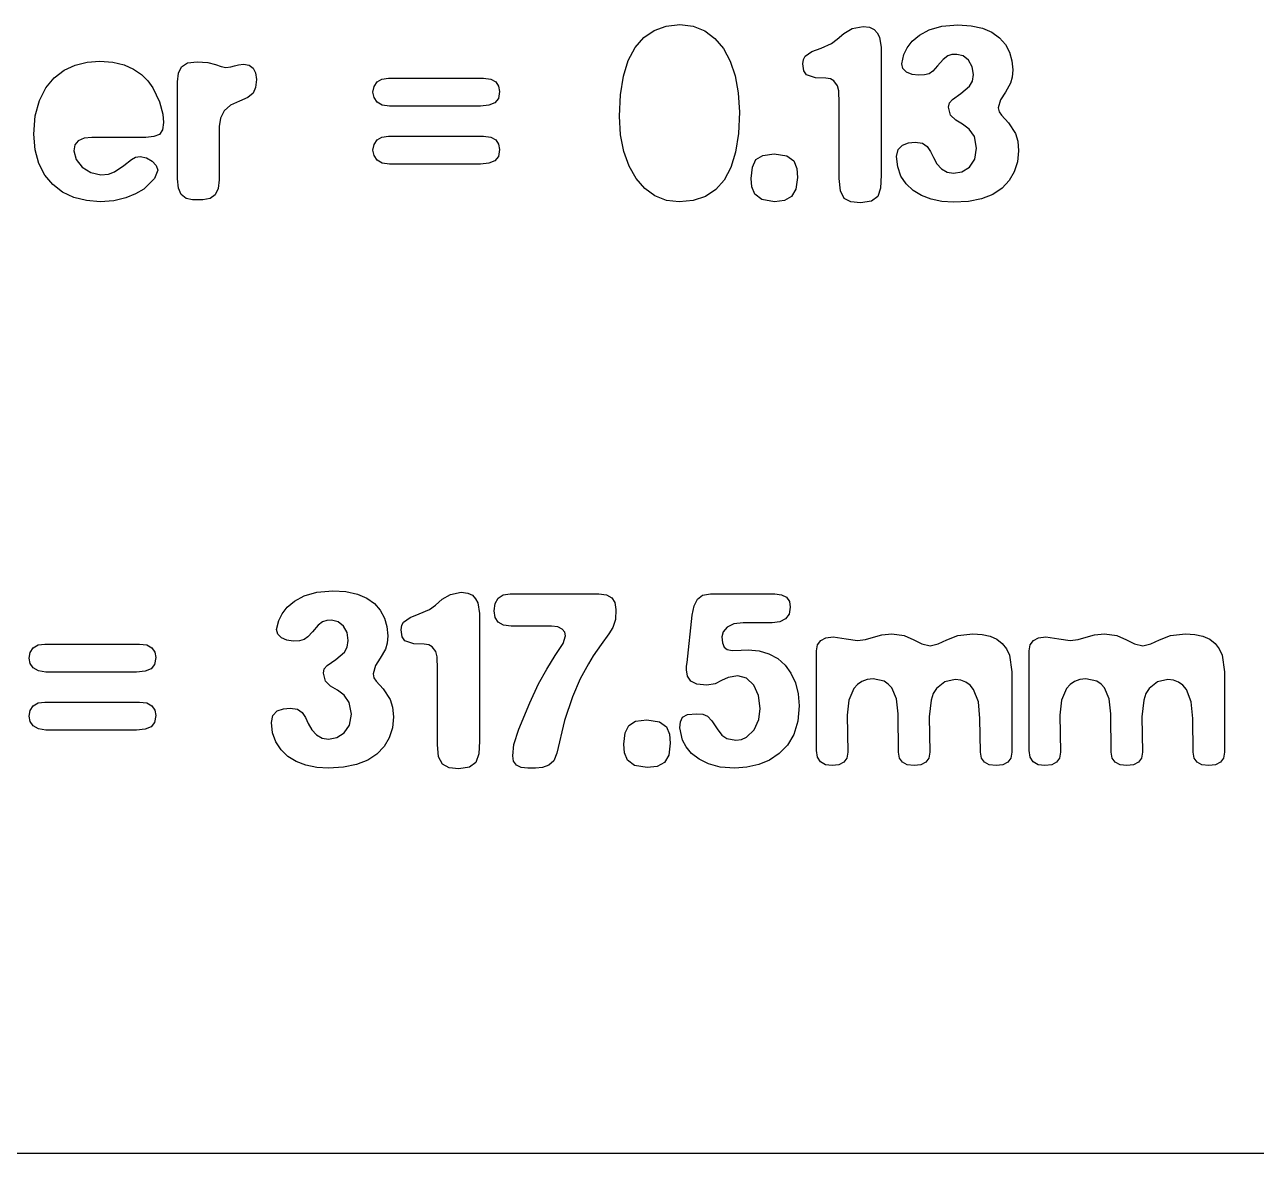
# Model space of a CAD drawing. Header units: metres. Extents: x 495 to 801, y 811 to 1117.
# Drawn here: x 582.13 to 616.93, y 810.68 to 842.57 of the extents above; entities that cross this region are included whole.
import ezdxf

# ---------------------------------------------------------------- set-up
doc = ezdxf.new("R2010")
doc.units = ezdxf.units.M

msp = doc.modelspace()

# ---------------------------------------------------------------- linework, layer by layer
at = {"layer": 'COMPONENT0'}
for p, q in [((599.913, 842.408, 0), (600.252, 842.529, 0)), ((600.252, 842.529, 0), (600.639, 842.57, 0)), ((600.639, 842.57, 0), (601.009, 842.526, 0)), ((601.009, 842.526, 0), (601.339, 842.394, 0)), ((605.506, 842.461, 0), (605.814, 842.52, 0)), ((605.814, 842.52, 0), (605.994, 842.499, 0)), ((607.683, 842.423, 0), (608.039, 842.528, 0)), ((608.039, 842.528, 0), (608.489, 842.562, 0)), ((608.489, 842.562, 0), (608.865, 842.539, 0)), ((608.865, 842.539, 0), (609.186, 842.467, 0)), ((599.375, 841.921, 0), (599.62, 842.205, 0)), ((599.62, 842.205, 0), (599.913, 842.408, 0)), ((601.339, 842.394, 0), (601.627, 842.181, 0)), ((601.627, 842.181, 0), (601.867, 841.896, 0)), ((605.084, 842.161, 0), (605.271, 842.322, 0)), ((605.271, 842.322, 0), (605.506, 842.461, 0)), ((605.994, 842.499, 0), (606.126, 842.435, 0)), ((606.126, 842.435, 0), (606.216, 842.339, 0)), ((606.216, 842.339, 0), (606.276, 842.219, 0)), ((606.276, 842.219, 0), (606.324, 841.922, 0)), ((607.203, 842.098, 0), (607.409, 842.273, 0)), ((607.409, 842.273, 0), (607.683, 842.423, 0)), ((609.186, 842.467, 0), (609.453, 842.353, 0)), ((609.453, 842.353, 0), (609.669, 842.2, 0)), ((609.669, 842.2, 0), (609.835, 842.012, 0)), ((599.181, 841.557, 0), (599.375, 841.921, 0)), ((601.867, 841.896, 0), (602.059, 841.54, 0)), ((604.366, 841.809, 0), (604.626, 841.908, 0)), ((604.626, 841.908, 0), (604.919, 842.036, 0)), ((604.919, 842.036, 0), (605.084, 842.161, 0)), ((606.324, 841.922, 0), (606.327, 841.596, 0)), ((606.969, 841.728, 0), (607.058, 841.912, 0)), ((607.058, 841.912, 0), (607.203, 842.098, 0)), ((609.835, 842.012, 0), (609.951, 841.793, 0)), ((583.555, 841.425, 0), (583.894, 841.511, 0)), ((583.894, 841.511, 0), (584.247, 841.539, 0)), ((584.247, 841.539, 0), (584.621, 841.512, 0)), ((584.621, 841.512, 0), (584.936, 841.433, 0)), ((586.559, 841.376, 0), (586.727, 841.486, 0)), ((586.727, 841.486, 0), (587.003, 841.523, 0)), ((587.003, 841.523, 0), (587.297, 841.497, 0)), ((587.297, 841.497, 0), (587.513, 841.442, 0)), ((599.042, 841.113, 0), (599.181, 841.557, 0)), ((602.059, 841.54, 0), (602.201, 841.119, 0)), ((604.113, 841.464, 0), (604.13, 841.588, 0)), ((604.13, 841.588, 0), (604.182, 841.68, 0)), ((604.182, 841.68, 0), (604.366, 841.809, 0)), ((606.327, 841.596, 0), (606.327, 838.312, 0)), ((606.906, 841.465, 0), (606.969, 841.728, 0)), ((608.079, 841.589, 0), (607.918, 841.406, 0)), ((608.204, 841.688, 0), (608.079, 841.589, 0)), ((608.321, 841.725, 0), (608.204, 841.688, 0)), ((608.46, 841.729, 0), (608.321, 841.725, 0)), ((608.643, 841.687, 0), (608.46, 841.729, 0)), ((608.794, 841.564, 0), (608.643, 841.687, 0)), ((608.895, 841.379, 0), (608.794, 841.564, 0)), ((609.951, 841.793, 0), (610.02, 841.55, 0)), ((610.02, 841.55, 0), (610.042, 841.288, 0)), ((582.961, 841.066, 0), (583.24, 841.279, 0)), ((583.24, 841.279, 0), (583.555, 841.425, 0)), ((584.936, 841.433, 0), (585.201, 841.311, 0)), ((585.201, 841.311, 0), (585.424, 841.158, 0)), ((585.424, 841.158, 0), (585.605, 840.98, 0)), ((586.445, 840.951, 0), (586.474, 841.197, 0)), ((586.474, 841.197, 0), (586.559, 841.376, 0)), ((587.513, 841.442, 0), (587.674, 841.387, 0)), ((587.674, 841.387, 0), (587.81, 841.362, 0)), ((587.81, 841.362, 0), (587.949, 841.376, 0)), ((587.949, 841.376, 0), (588.059, 841.406, 0)), ((588.059, 841.406, 0), (588.169, 841.435, 0)), ((588.169, 841.435, 0), (588.308, 841.45, 0)), ((588.308, 841.45, 0), (588.469, 841.423, 0)), ((588.469, 841.423, 0), (588.583, 841.343, 0)), ((588.583, 841.343, 0), (588.652, 841.21, 0)), ((588.652, 841.21, 0), (588.675, 841.024, 0)), ((604.139, 841.264, 0), (604.113, 841.464, 0)), ((604.219, 841.149, 0), (604.139, 841.264, 0)), ((604.468, 841.065, 0), (604.219, 841.149, 0)), ((606.941, 841.333, 0), (606.906, 841.465, 0)), ((607.045, 841.23, 0), (606.941, 841.333, 0)), ((607.198, 841.164, 0), (607.045, 841.23, 0)), ((607.375, 841.142, 0), (607.198, 841.164, 0)), ((607.551, 841.15, 0), (607.375, 841.142, 0)), ((607.68, 841.182, 0), (607.551, 841.15, 0)), ((607.789, 841.259, 0), (607.68, 841.182, 0)), ((607.918, 841.406, 0), (607.789, 841.259, 0)), ((608.929, 841.157, 0), (608.895, 841.379, 0)), ((608.902, 840.968, 0), (608.929, 841.157, 0)), ((610.042, 841.288, 0), (610.026, 841.081, 0)), ((582.544, 840.425, 0), (582.727, 840.783, 0)), ((582.727, 840.783, 0), (582.961, 841.066, 0)), ((585.605, 840.98, 0), (585.746, 840.784, 0)), ((585.746, 840.784, 0), (585.937, 840.388, 0)), ((586.445, 838.21, 0), (586.445, 840.951, 0)), ((588.651, 840.794, 0), (588.58, 840.629, 0)), ((588.675, 841.024, 0), (588.651, 840.794, 0)), ((591.967, 840.664, 0), (591.996, 840.823, 0)), ((591.996, 840.823, 0), (592.081, 840.949, 0)), ((592.081, 840.949, 0), (592.219, 841.032, 0)), ((592.219, 841.032, 0), (592.407, 841.059, 0)), ((592.407, 841.059, 0), (595.09, 841.059, 0)), ((595.09, 841.059, 0), (595.293, 841.033, 0)), ((595.293, 841.033, 0), (595.434, 840.953, 0)), ((595.434, 840.953, 0), (595.517, 840.831, 0)), ((595.517, 840.831, 0), (595.544, 840.678, 0)), ((598.959, 840.588, 0), (599.042, 841.113, 0)), ((602.201, 841.119, 0), (602.289, 840.638, 0)), ((604.762, 841.057, 0), (604.468, 841.065, 0)), ((604.894, 841.04, 0), (604.762, 841.057, 0)), ((604.992, 840.98, 0), (604.894, 841.04, 0)), ((605.093, 840.844, 0), (604.992, 840.98, 0)), ((605.132, 840.698, 0), (605.093, 840.844, 0)), ((608.577, 840.622, 0), (608.819, 840.827, 0)), ((608.819, 840.827, 0), (608.902, 840.968, 0)), ((609.977, 840.914, 0), (609.834, 840.658, 0)), ((610.026, 841.081, 0), (609.977, 840.914, 0)), ((588.435, 840.508, 0), (588.191, 840.409, 0)), ((588.58, 840.629, 0), (588.435, 840.508, 0)), ((591.997, 840.509, 0), (591.967, 840.664, 0)), ((592.084, 840.382, 0), (591.997, 840.509, 0)), ((595.511, 840.481, 0), (595.412, 840.356, 0)), ((595.544, 840.678, 0), (595.511, 840.481, 0)), ((598.931, 839.984, 0), (598.959, 840.588, 0)), ((602.289, 840.638, 0), (602.318, 840.101, 0)), ((605.139, 840.35, 0), (605.132, 840.698, 0)), ((608.253, 840.358, 0), (608.336, 840.453, 0)), ((608.336, 840.453, 0), (608.577, 840.622, 0)), ((609.695, 840.449, 0), (609.632, 840.218, 0)), ((609.834, 840.658, 0), (609.695, 840.449, 0)), ((582.426, 839.989, 0), (582.544, 840.425, 0)), ((585.937, 840.388, 0), (586.028, 840.04, 0)), ((587.762, 840.134, 0), (587.655, 839.93, 0)), ((587.941, 840.296, 0), (587.762, 840.134, 0)), ((588.191, 840.409, 0), (587.941, 840.296, 0)), ((592.231, 840.297, 0), (592.084, 840.382, 0)), ((592.436, 840.268, 0), (592.231, 840.297, 0)), ((595.002, 840.268, 0), (592.436, 840.268, 0)), ((595.244, 840.29, 0), (595.002, 840.268, 0)), ((595.412, 840.356, 0), (595.244, 840.29, 0)), ((602.318, 840.101, 0), (602.291, 839.492, 0)), ((605.139, 838.224, 0), (605.139, 840.35, 0)), ((608.226, 840.233, 0), (608.253, 840.358, 0)), ((608.284, 840.013, 0), (608.226, 840.233, 0)), ((609.632, 840.218, 0), (609.654, 840.107, 0)), ((609.654, 840.107, 0), (609.72, 840.009, 0)), ((582.387, 839.472, 0), (582.426, 839.989, 0)), ((586.05, 839.809, 0), (586.021, 839.596, 0)), ((586.028, 840.04, 0), (586.05, 839.809, 0)), ((587.655, 839.93, 0), (587.619, 839.69, 0)), ((598.963, 839.459, 0), (598.931, 839.984, 0)), ((608.431, 839.87, 0), (608.284, 840.013, 0)), ((608.621, 839.753, 0), (608.431, 839.87, 0)), ((608.812, 839.614, 0), (608.621, 839.753, 0)), ((609.72, 840.009, 0), (609.918, 839.797, 0)), ((609.918, 839.797, 0), (610.116, 839.489, 0)), ((582.422, 839.031, 0), (582.387, 839.472, 0)), ((584.027, 839.384, 0), (583.803, 839.36, 0)), ((585.215, 839.384, 0), (584.027, 839.384, 0)), ((585.552, 839.384, 0), (585.215, 839.384, 0)), ((585.779, 839.405, 0), (585.552, 839.384, 0)), ((585.933, 839.468, 0), (585.779, 839.405, 0)), ((586.021, 839.596, 0), (585.933, 839.468, 0)), ((587.619, 839.69, 0), (587.619, 838.18, 0)), ((592.081, 839.31, 0), (592.219, 839.393, 0)), ((592.219, 839.393, 0), (592.407, 839.42, 0)), ((592.407, 839.42, 0), (595.09, 839.42, 0)), ((595.09, 839.42, 0), (595.293, 839.393, 0)), ((595.293, 839.393, 0), (595.434, 839.314, 0)), ((599.056, 838.984, 0), (598.963, 839.459, 0)), ((602.291, 839.492, 0), (602.212, 838.968, 0)), ((608.959, 839.405, 0), (608.812, 839.614, 0)), ((609.017, 839.075, 0), (608.959, 839.405, 0)), ((610.116, 839.489, 0), (610.182, 839.274, 0)), ((583.546, 839.17, 0), (583.514, 839.003, 0)), ((583.642, 839.289, 0), (583.546, 839.17, 0)), ((583.803, 839.36, 0), (583.642, 839.289, 0)), ((591.967, 839.025, 0), (591.996, 839.184, 0)), ((591.996, 839.184, 0), (592.081, 839.31, 0)), ((595.434, 839.314, 0), (595.517, 839.192, 0)), ((595.544, 839.039, 0), (595.511, 838.841, 0)), ((595.517, 839.192, 0), (595.544, 839.039, 0)), ((606.76, 838.84, 0), (606.801, 839.043, 0)), ((606.801, 839.043, 0), (606.925, 839.167, 0)), ((606.925, 839.167, 0), (607.098, 839.23, 0)), ((607.098, 839.23, 0), (607.287, 839.251, 0)), ((607.287, 839.251, 0), (607.493, 839.218, 0)), ((607.493, 839.218, 0), (607.628, 839.126, 0)), ((607.628, 839.126, 0), (607.72, 838.987, 0)), ((608.967, 838.767, 0), (609.017, 839.075, 0)), ((610.182, 839.274, 0), (610.204, 839.002, 0)), ((582.529, 838.647, 0), (582.422, 839.031, 0)), ((583.514, 839.003, 0), (583.58, 838.761, 0)), ((583.58, 838.761, 0), (583.752, 838.545, 0)), ((584.925, 838.585, 0), (585.141, 838.761, 0)), ((585.141, 838.761, 0), (585.255, 838.821, 0)), ((585.255, 838.821, 0), (585.391, 838.842, 0)), ((585.391, 838.842, 0), (585.567, 838.805, 0)), ((585.567, 838.805, 0), (585.728, 838.713, 0)), ((585.728, 838.713, 0), (585.845, 838.592, 0)), ((591.997, 838.87, 0), (591.967, 839.025, 0)), ((592.084, 838.743, 0), (591.997, 838.87, 0)), ((592.231, 838.657, 0), (592.084, 838.743, 0)), ((595.412, 838.717, 0), (595.244, 838.651, 0)), ((595.511, 838.841, 0), (595.412, 838.717, 0)), ((599.204, 838.567, 0), (599.056, 838.984, 0)), ((602.212, 838.968, 0), (602.079, 838.53, 0)), ((602.686, 838.546, 0), (602.787, 838.758, 0)), ((602.787, 838.758, 0), (602.983, 838.876, 0)), ((602.983, 838.876, 0), (603.297, 838.915, 0)), ((603.297, 838.915, 0), (603.657, 838.86, 0)), ((603.657, 838.86, 0), (603.855, 838.717, 0)), ((603.855, 838.717, 0), (603.94, 838.508, 0)), ((606.791, 838.549, 0), (606.76, 838.84, 0)), ((607.72, 838.987, 0), (607.8, 838.811, 0)), ((607.8, 838.811, 0), (607.902, 838.633, 0)), ((608.816, 838.547, 0), (608.967, 838.767, 0)), ((610.175, 838.689, 0), (610.087, 838.409, 0)), ((610.204, 839.002, 0), (610.175, 838.689, 0)), ((582.7, 838.32, 0), (582.529, 838.647, 0)), ((583.752, 838.545, 0), (583.994, 838.387, 0)), ((583.994, 838.387, 0), (584.276, 838.328, 0)), ((584.276, 838.328, 0), (584.49, 838.349, 0)), ((584.49, 838.349, 0), (584.661, 838.409, 0)), ((584.661, 838.409, 0), (584.925, 838.585, 0)), ((585.889, 838.46, 0), (585.79, 838.222, 0)), ((585.845, 838.592, 0), (585.889, 838.46, 0)), ((592.436, 838.629, 0), (592.231, 838.657, 0)), ((595.002, 838.629, 0), (592.436, 838.629, 0)), ((595.244, 838.651, 0), (595.002, 838.629, 0)), ((599.401, 838.218, 0), (599.204, 838.567, 0)), ((602.079, 838.53, 0), (601.893, 838.178, 0)), ((602.652, 838.226, 0), (602.686, 838.546, 0)), ((603.94, 838.508, 0), (603.958, 838.255, 0)), ((606.884, 838.291, 0), (606.791, 838.549, 0)), ((607.902, 838.633, 0), (608.031, 838.492, 0)), ((608.031, 838.492, 0), (608.188, 838.402, 0)), ((608.188, 838.402, 0), (608.372, 838.371, 0)), ((608.372, 838.371, 0), (608.604, 838.415, 0)), ((608.604, 838.415, 0), (608.816, 838.547, 0)), ((610.087, 838.409, 0), (609.942, 838.162, 0)), ((582.925, 838.05, 0), (582.7, 838.32, 0)), ((583.199, 837.838, 0), (582.925, 838.05, 0)), ((585.79, 838.222, 0), (585.49, 837.925, 0)), ((586.472, 837.953, 0), (586.445, 838.21, 0)), ((587.619, 838.18, 0), (587.591, 837.937, 0)), ((599.643, 837.939, 0), (599.401, 838.218, 0)), ((601.893, 838.178, 0), (601.654, 837.907, 0)), ((602.67, 837.984, 0), (602.652, 838.226, 0)), ((603.958, 838.255, 0), (603.918, 837.918, 0)), ((605.172, 837.869, 0), (605.139, 838.224, 0)), ((606.327, 838.312, 0), (606.309, 837.953, 0)), ((607.032, 838.069, 0), (606.884, 838.291, 0)), ((607.225, 837.885, 0), (607.032, 838.069, 0)), ((609.942, 838.162, 0), (609.739, 837.947, 0)), ((583.518, 837.687, 0), (583.199, 837.838, 0)), ((583.874, 837.596, 0), (583.518, 837.687, 0)), ((584.98, 837.672, 0), (584.647, 837.593, 0)), ((585.261, 837.789, 0), (584.98, 837.672, 0)), ((585.49, 837.925, 0), (585.261, 837.789, 0)), ((586.552, 837.77, 0), (586.472, 837.953, 0)), ((586.685, 837.66, 0), (586.552, 837.77, 0)), ((586.871, 837.623, 0), (586.685, 837.66, 0)), ((587.363, 837.658, 0), (587.164, 837.623, 0)), ((587.506, 837.763, 0), (587.363, 837.658, 0)), ((587.591, 837.937, 0), (587.506, 837.763, 0)), ((599.932, 837.731, 0), (599.643, 837.939, 0)), ((600.259, 837.602, 0), (599.932, 837.731, 0)), ((601.361, 837.714, 0), (601.016, 837.598, 0)), ((601.654, 837.907, 0), (601.361, 837.714, 0)), ((602.754, 837.775, 0), (602.67, 837.984, 0)), ((602.952, 837.625, 0), (602.754, 837.775, 0)), ((603.796, 837.709, 0), (603.595, 837.599, 0)), ((603.918, 837.918, 0), (603.796, 837.709, 0)), ((605.278, 837.66, 0), (605.172, 837.869, 0)), ((605.465, 837.561, 0), (605.278, 837.66, 0)), ((606.228, 837.715, 0), (606.049, 837.579, 0)), ((606.309, 837.953, 0), (606.228, 837.715, 0)), ((607.461, 837.74, 0), (607.225, 837.885, 0)), ((607.735, 837.636, 0), (607.461, 837.74, 0)), ((609.164, 837.651, 0), (608.796, 837.576, 0)), ((609.479, 837.774, 0), (609.164, 837.651, 0)), ((609.739, 837.947, 0), (609.479, 837.774, 0)), ((584.262, 837.566, 0), (583.874, 837.596, 0)), ((584.647, 837.593, 0), (584.262, 837.566, 0)), ((587.164, 837.623, 0), (586.871, 837.623, 0)), ((600.617, 837.559, 0), (600.259, 837.602, 0)), ((601.016, 837.598, 0), (600.617, 837.559, 0)), ((603.312, 837.566, 0), (602.952, 837.625, 0)), ((603.595, 837.599, 0), (603.312, 837.566, 0)), ((605.741, 837.535, 0), (605.465, 837.561, 0)), ((606.049, 837.579, 0), (605.741, 837.535, 0)), ((608.041, 837.573, 0), (607.735, 837.636, 0)), ((608.372, 837.552, 0), (608.041, 837.573, 0)), ((608.796, 837.576, 0), (608.372, 837.552, 0))]:
    msp.add_line(p, q, dxfattribs=at)
at = {"layer": 'COMPONENT3'}
for p, q in [((590.022, 826.434, 0), (590.378, 826.538, 0)), ((590.378, 826.538, 0), (590.829, 826.573, 0)), ((590.829, 826.573, 0), (591.204, 826.549, 0)), ((591.204, 826.549, 0), (591.525, 826.477, 0)), ((594.155, 826.471, 0), (594.463, 826.53, 0)), ((594.463, 826.53, 0), (594.644, 826.509, 0)), ((594.644, 826.509, 0), (594.775, 826.446, 0)), ((589.542, 826.108, 0), (589.748, 826.283, 0)), ((589.748, 826.283, 0), (590.022, 826.434, 0)), ((591.525, 826.477, 0), (591.792, 826.363, 0)), ((591.792, 826.363, 0), (592.008, 826.21, 0)), ((592.008, 826.21, 0), (592.174, 826.022, 0)), ((593.568, 826.046, 0), (593.733, 826.171, 0)), ((593.733, 826.171, 0), (593.92, 826.332, 0)), ((593.92, 826.332, 0), (594.155, 826.471, 0)), ((594.775, 826.446, 0), (594.865, 826.349, 0)), ((594.865, 826.349, 0), (594.925, 826.229, 0)), ((594.925, 826.229, 0), (594.973, 825.932, 0)), ((595.387, 826.003, 0), (595.415, 826.214, 0)), ((595.415, 826.214, 0), (595.5, 826.366, 0)), ((595.5, 826.366, 0), (595.642, 826.456, 0)), ((595.642, 826.456, 0), (595.841, 826.487, 0)), ((595.841, 826.487, 0), (598.348, 826.487, 0)), ((598.348, 826.487, 0), (598.56, 826.459, 0)), ((598.56, 826.459, 0), (598.711, 826.377, 0)), ((598.711, 826.377, 0), (598.802, 826.239, 0)), ((598.802, 826.239, 0), (598.832, 826.047, 0)), ((601.042, 826.148, 0), (601.134, 826.336, 0)), ((601.134, 826.336, 0), (601.281, 826.449, 0)), ((601.281, 826.449, 0), (601.5, 826.487, 0)), ((601.5, 826.487, 0), (603.318, 826.487, 0)), ((603.318, 826.487, 0), (603.511, 826.463, 0)), ((603.511, 826.463, 0), (603.648, 826.392, 0)), ((603.648, 826.392, 0), (603.731, 826.273, 0)), ((603.731, 826.273, 0), (603.758, 826.106, 0)), ((589.308, 825.738, 0), (589.397, 825.922, 0)), ((589.397, 825.922, 0), (589.542, 826.108, 0)), ((592.174, 826.022, 0), (592.29, 825.803, 0)), ((592.832, 825.691, 0), (593.015, 825.819, 0)), ((593.015, 825.819, 0), (593.275, 825.918, 0)), ((593.275, 825.918, 0), (593.568, 826.046, 0)), ((594.973, 825.932, 0), (594.976, 825.606, 0)), ((595.417, 825.817, 0), (595.387, 826.003, 0)), ((595.508, 825.684, 0), (595.417, 825.817, 0)), ((598.832, 826.047, 0), (598.817, 825.761, 0)), ((600.841, 824.549, 0), (600.987, 825.885, 0)), ((600.987, 825.885, 0), (601.042, 826.148, 0)), ((603.724, 825.914, 0), (603.622, 825.777, 0)), ((603.758, 826.106, 0), (603.724, 825.914, 0)), ((589.245, 825.475, 0), (589.308, 825.738, 0)), ((589.28, 825.343, 0), (589.245, 825.475, 0)), ((590.418, 825.599, 0), (590.257, 825.416, 0)), ((590.543, 825.698, 0), (590.418, 825.599, 0)), ((590.66, 825.735, 0), (590.543, 825.698, 0)), ((590.799, 825.739, 0), (590.66, 825.735, 0)), ((590.982, 825.697, 0), (590.799, 825.739, 0)), ((591.133, 825.574, 0), (590.982, 825.697, 0)), ((591.235, 825.39, 0), (591.133, 825.574, 0)), ((592.29, 825.803, 0), (592.359, 825.56, 0)), ((592.359, 825.56, 0), (592.382, 825.298, 0)), ((592.762, 825.474, 0), (592.779, 825.598, 0)), ((592.789, 825.275, 0), (592.762, 825.474, 0)), ((592.779, 825.598, 0), (592.832, 825.691, 0)), ((594.976, 825.606, 0), (594.976, 822.322, 0)), ((595.659, 825.604, 0), (595.508, 825.684, 0)), ((595.871, 825.578, 0), (595.659, 825.604, 0)), ((597.014, 825.578, 0), (595.871, 825.578, 0)), ((597.187, 825.557, 0), (597.014, 825.578, 0)), ((597.311, 825.493, 0), (597.187, 825.557, 0)), ((597.385, 825.403, 0), (597.311, 825.493, 0)), ((598.744, 825.534, 0), (598.63, 825.358, 0)), ((598.817, 825.761, 0), (598.744, 825.534, 0)), ((601.973, 825.546, 0), (601.861, 825.416, 0)), ((602.161, 825.637, 0), (601.973, 825.546, 0)), ((602.424, 825.667, 0), (602.161, 825.637, 0)), ((603.245, 825.667, 0), (602.424, 825.667, 0)), ((603.46, 825.694, 0), (603.245, 825.667, 0)), ((603.622, 825.777, 0), (603.46, 825.694, 0)), ((589.385, 825.24, 0), (589.28, 825.343, 0)), ((589.537, 825.174, 0), (589.385, 825.24, 0)), ((589.714, 825.152, 0), (589.537, 825.174, 0)), ((589.89, 825.16, 0), (589.714, 825.152, 0)), ((590.019, 825.193, 0), (589.89, 825.16, 0)), ((590.129, 825.27, 0), (590.019, 825.193, 0)), ((590.257, 825.416, 0), (590.129, 825.27, 0)), ((591.268, 825.167, 0), (591.235, 825.39, 0)), ((591.241, 824.978, 0), (591.268, 825.167, 0)), ((592.382, 825.298, 0), (592.365, 825.091, 0)), ((592.868, 825.159, 0), (592.789, 825.275, 0)), ((593.117, 825.075, 0), (592.868, 825.159, 0)), ((597.337, 825.087, 0), (597.41, 825.299, 0)), ((597.41, 825.299, 0), (597.385, 825.403, 0)), ((598.63, 825.358, 0), (598.414, 825.054, 0)), ((601.861, 825.416, 0), (601.823, 825.27, 0)), ((601.823, 825.27, 0), (601.839, 825.098, 0)), ((604.53, 825.042, 0), (604.618, 825.166, 0)), ((604.618, 825.166, 0), (604.764, 825.243, 0)), ((604.764, 825.243, 0), (604.969, 825.269, 0)), ((604.969, 825.269, 0), (605.332, 825.218, 0)), ((605.332, 825.218, 0), (605.659, 825.166, 0)), ((605.659, 825.166, 0), (605.886, 825.196, 0)), ((605.886, 825.196, 0), (606.106, 825.262, 0)), ((606.106, 825.262, 0), (606.34, 825.328, 0)), ((606.34, 825.328, 0), (606.626, 825.357, 0)), ((606.626, 825.357, 0), (606.978, 825.306, 0)), ((606.978, 825.306, 0), (607.245, 825.188, 0)), ((607.245, 825.188, 0), (607.473, 825.071, 0)), ((607.938, 825.071, 0), (608.184, 825.188, 0)), ((608.184, 825.188, 0), (608.495, 825.306, 0)), ((608.495, 825.306, 0), (608.913, 825.357, 0)), ((608.913, 825.357, 0), (609.179, 825.34, 0)), ((609.179, 825.34, 0), (609.408, 825.289, 0)), ((609.408, 825.289, 0), (609.597, 825.204, 0)), ((609.597, 825.204, 0), (609.748, 825.086, 0)), ((610.539, 825.042, 0), (610.627, 825.166, 0)), ((610.627, 825.166, 0), (610.774, 825.243, 0)), ((610.774, 825.243, 0), (610.979, 825.269, 0)), ((610.979, 825.269, 0), (611.342, 825.218, 0)), ((611.342, 825.218, 0), (611.668, 825.166, 0)), ((611.668, 825.166, 0), (611.895, 825.196, 0)), ((611.895, 825.196, 0), (612.115, 825.262, 0)), ((612.115, 825.262, 0), (612.349, 825.328, 0)), ((612.349, 825.328, 0), (612.635, 825.357, 0)), ((612.635, 825.357, 0), (612.987, 825.306, 0)), ((612.987, 825.306, 0), (613.255, 825.188, 0)), ((613.255, 825.188, 0), (613.482, 825.071, 0)), ((613.947, 825.071, 0), (614.193, 825.188, 0)), ((614.193, 825.188, 0), (614.504, 825.306, 0)), ((614.504, 825.306, 0), (614.922, 825.357, 0)), ((614.922, 825.357, 0), (615.189, 825.34, 0)), ((615.189, 825.34, 0), (615.417, 825.289, 0)), ((615.417, 825.289, 0), (615.607, 825.204, 0)), ((615.607, 825.204, 0), (615.758, 825.086, 0)), ((582.252, 824.674, 0), (582.28, 824.833, 0)), ((582.28, 824.833, 0), (582.366, 824.959, 0)), ((582.366, 824.959, 0), (582.504, 825.042, 0)), ((582.504, 825.042, 0), (582.692, 825.069, 0)), ((582.692, 825.069, 0), (585.374, 825.069, 0)), ((585.374, 825.069, 0), (585.578, 825.043, 0)), ((585.578, 825.043, 0), (585.719, 824.963, 0)), ((585.719, 824.963, 0), (585.801, 824.841, 0)), ((585.801, 824.841, 0), (585.829, 824.689, 0)), ((590.917, 824.632, 0), (591.159, 824.837, 0)), ((591.159, 824.837, 0), (591.241, 824.978, 0)), ((592.316, 824.924, 0), (592.173, 824.668, 0)), ((592.365, 825.091, 0), (592.316, 824.924, 0)), ((593.411, 825.068, 0), (593.117, 825.075, 0)), ((593.543, 825.05, 0), (593.411, 825.068, 0)), ((593.642, 824.991, 0), (593.543, 825.05, 0)), ((593.742, 824.854, 0), (593.642, 824.991, 0)), ((593.781, 824.708, 0), (593.742, 824.854, 0)), ((597.117, 824.742, 0), (597.337, 825.087, 0)), ((598.414, 825.054, 0), (598.191, 824.731, 0)), ((601.839, 825.098, 0), (601.885, 824.979, 0)), ((601.885, 824.979, 0), (601.974, 824.91, 0)), ((601.974, 824.91, 0), (602.116, 824.887, 0)), ((602.116, 824.887, 0), (602.373, 824.894, 0)), ((602.373, 824.894, 0), (602.571, 824.901, 0)), ((602.571, 824.901, 0), (602.874, 824.874, 0)), ((602.874, 824.874, 0), (603.153, 824.791, 0)), ((603.153, 824.791, 0), (603.401, 824.657, 0)), ((604.5, 824.873, 0), (604.53, 825.042, 0)), ((604.5, 822.059, 0), (604.5, 824.873, 0)), ((607.473, 825.071, 0), (607.711, 825.02, 0)), ((607.711, 825.02, 0), (607.938, 825.071, 0)), ((609.748, 825.086, 0), (609.864, 824.934, 0)), ((609.864, 824.934, 0), (609.946, 824.75, 0)), ((610.51, 824.873, 0), (610.539, 825.042, 0)), ((610.51, 822.059, 0), (610.51, 824.873, 0)), ((613.482, 825.071, 0), (613.72, 825.02, 0)), ((613.72, 825.02, 0), (613.947, 825.071, 0)), ((615.758, 825.086, 0), (615.873, 824.934, 0)), ((615.873, 824.934, 0), (615.956, 824.75, 0)), ((582.281, 824.519, 0), (582.252, 824.674, 0)), ((582.369, 824.392, 0), (582.281, 824.519, 0)), ((585.796, 824.491, 0), (585.697, 824.366, 0)), ((585.829, 824.689, 0), (585.796, 824.491, 0)), ((590.592, 824.368, 0), (590.675, 824.463, 0)), ((590.675, 824.463, 0), (590.917, 824.632, 0)), ((592.034, 824.459, 0), (591.971, 824.228, 0)), ((592.173, 824.668, 0), (592.034, 824.459, 0)), ((593.788, 824.36, 0), (593.781, 824.708, 0)), ((596.879, 824.354, 0), (597.117, 824.742, 0)), ((598.055, 824.508, 0), (597.824, 824.083, 0)), ((598.191, 824.731, 0), (598.055, 824.508, 0)), ((600.826, 824.439, 0), (600.841, 824.549, 0)), ((600.826, 824.344, 0), (600.826, 824.439, 0)), ((603.401, 824.657, 0), (603.608, 824.473, 0)), ((603.608, 824.473, 0), (603.775, 824.243, 0)), ((609.946, 824.75, 0), (610.012, 824.287, 0)), ((615.956, 824.75, 0), (616.022, 824.287, 0)), ((582.516, 824.307, 0), (582.369, 824.392, 0)), ((582.721, 824.278, 0), (582.516, 824.307, 0)), ((585.287, 824.278, 0), (582.721, 824.278, 0)), ((585.528, 824.3, 0), (585.287, 824.278, 0)), ((585.697, 824.366, 0), (585.528, 824.3, 0)), ((590.565, 824.243, 0), (590.592, 824.368, 0)), ((590.623, 824.023, 0), (590.565, 824.243, 0)), ((591.971, 824.228, 0), (591.993, 824.118, 0)), ((591.993, 824.118, 0), (592.059, 824.02, 0)), ((593.788, 822.234, 0), (593.788, 824.36, 0)), ((596.648, 823.94, 0), (596.879, 824.354, 0)), ((597.824, 824.083, 0), (597.601, 823.577, 0)), ((600.856, 824.156, 0), (600.826, 824.344, 0)), ((600.947, 824.017, 0), (600.856, 824.156, 0)), ((601.999, 824.127, 0), (601.812, 824.035, 0)), ((602.277, 824.167, 0), (601.999, 824.127, 0)), ((602.521, 824.103, 0), (602.277, 824.167, 0)), ((602.725, 823.911, 0), (602.521, 824.103, 0)), ((603.775, 824.243, 0), (603.901, 823.971, 0)), ((606.098, 824.082, 0), (605.927, 824.065, 0)), ((606.406, 824.018, 0), (606.098, 824.082, 0)), ((610.012, 824.287, 0), (610.012, 822.015, 0)), ((612.108, 824.082, 0), (611.936, 824.065, 0)), ((612.415, 824.018, 0), (612.108, 824.082, 0)), ((616.022, 824.287, 0), (616.022, 822.015, 0)), ((590.77, 823.88, 0), (590.623, 824.023, 0)), ((590.961, 823.763, 0), (590.77, 823.88, 0)), ((591.151, 823.624, 0), (590.961, 823.763, 0)), ((592.059, 824.02, 0), (592.257, 823.807, 0)), ((592.257, 823.807, 0), (592.455, 823.499, 0)), ((596.395, 823.405, 0), (596.648, 823.94, 0)), ((601.12, 823.932, 0), (600.947, 824.017, 0)), ((601.398, 823.904, 0), (601.12, 823.932, 0)), ((601.636, 823.944, 0), (601.398, 823.904, 0)), ((601.812, 824.035, 0), (601.636, 823.944, 0)), ((602.862, 823.617, 0), (602.725, 823.911, 0)), ((603.901, 823.971, 0), (603.981, 823.662, 0)), ((605.549, 823.81, 0), (605.412, 823.486, 0)), ((605.652, 823.929, 0), (605.549, 823.81, 0)), ((605.778, 824.014, 0), (605.652, 823.929, 0)), ((605.927, 824.065, 0), (605.778, 824.014, 0)), ((606.527, 823.939, 0), (606.406, 824.018, 0)), ((606.626, 823.829, 0), (606.527, 823.939, 0)), ((606.757, 823.52, 0), (606.626, 823.829, 0)), ((607.887, 823.814, 0), (607.797, 823.669, 0)), ((608.121, 824.004, 0), (607.887, 823.814, 0)), ((608.414, 824.067, 0), (608.121, 824.004, 0)), ((608.576, 824.049, 0), (608.414, 824.067, 0)), ((608.717, 823.995, 0), (608.576, 824.049, 0)), ((608.838, 823.906, 0), (608.717, 823.995, 0)), ((608.938, 823.781, 0), (608.838, 823.906, 0)), ((609.072, 823.435, 0), (608.938, 823.781, 0)), ((611.559, 823.81, 0), (611.421, 823.486, 0)), ((611.662, 823.929, 0), (611.559, 823.81, 0)), ((611.787, 824.014, 0), (611.662, 823.929, 0)), ((611.936, 824.065, 0), (611.787, 824.014, 0)), ((612.536, 823.939, 0), (612.415, 824.018, 0)), ((612.635, 823.829, 0), (612.536, 823.939, 0)), ((612.767, 823.52, 0), (612.635, 823.829, 0)), ((613.896, 823.814, 0), (613.807, 823.669, 0)), ((614.131, 824.004, 0), (613.896, 823.814, 0)), ((614.423, 824.067, 0), (614.131, 824.004, 0)), ((614.585, 824.049, 0), (614.423, 824.067, 0)), ((614.726, 823.995, 0), (614.585, 824.049, 0)), ((614.847, 823.906, 0), (614.726, 823.995, 0)), ((614.947, 823.781, 0), (614.847, 823.906, 0)), ((615.082, 823.435, 0), (614.947, 823.781, 0)), ((582.366, 823.32, 0), (582.504, 823.403, 0)), ((582.504, 823.403, 0), (582.692, 823.43, 0)), ((582.692, 823.43, 0), (585.374, 823.43, 0)), ((585.374, 823.43, 0), (585.578, 823.404, 0)), ((585.578, 823.404, 0), (585.719, 823.324, 0)), ((591.298, 823.415, 0), (591.151, 823.624, 0)), ((591.356, 823.085, 0), (591.298, 823.415, 0)), ((592.455, 823.499, 0), (592.521, 823.284, 0)), ((596.091, 822.661, 0), (596.395, 823.405, 0)), ((597.601, 823.577, 0), (597.381, 822.907, 0)), ((602.908, 823.245, 0), (602.862, 823.617, 0)), ((603.981, 823.662, 0), (604.007, 823.319, 0)), ((605.412, 823.486, 0), (605.366, 823.055, 0)), ((606.801, 823.099, 0), (606.757, 823.52, 0)), ((607.733, 823.487, 0), (607.682, 823.011, 0)), ((607.797, 823.669, 0), (607.733, 823.487, 0)), ((609.117, 822.967, 0), (609.072, 823.435, 0)), ((611.421, 823.486, 0), (611.376, 823.055, 0)), ((612.811, 823.099, 0), (612.767, 823.52, 0)), ((613.742, 823.487, 0), (613.691, 823.011, 0)), ((613.807, 823.669, 0), (613.742, 823.487, 0)), ((615.126, 822.967, 0), (615.082, 823.435, 0)), ((582.252, 823.035, 0), (582.28, 823.194, 0)), ((582.281, 822.88, 0), (582.252, 823.035, 0)), ((582.28, 823.194, 0), (582.366, 823.32, 0)), ((585.719, 823.324, 0), (585.801, 823.202, 0)), ((585.829, 823.049, 0), (585.796, 822.852, 0)), ((585.801, 823.202, 0), (585.829, 823.049, 0)), ((589.099, 822.851, 0), (589.14, 823.053, 0)), ((589.14, 823.053, 0), (589.264, 823.177, 0)), ((589.264, 823.177, 0), (589.437, 823.24, 0)), ((589.437, 823.24, 0), (589.627, 823.261, 0)), ((589.627, 823.261, 0), (589.832, 823.228, 0)), ((589.832, 823.228, 0), (589.967, 823.136, 0)), ((589.967, 823.136, 0), (590.059, 822.997, 0)), ((591.306, 822.777, 0), (591.356, 823.085, 0)), ((592.521, 823.284, 0), (592.543, 823.012, 0)), ((600.716, 822.998, 0), (600.854, 823.075, 0)), ((600.854, 823.075, 0), (601.105, 823.1, 0)), ((601.105, 823.1, 0), (601.288, 823.086, 0)), ((601.288, 823.086, 0), (601.42, 823.027, 0)), ((601.42, 823.027, 0), (601.541, 822.899, 0)), ((602.867, 822.935, 0), (602.908, 823.245, 0)), ((604.007, 823.319, 0), (603.969, 822.885, 0)), ((605.366, 823.055, 0), (605.381, 822.015, 0)), ((606.816, 822.015, 0), (606.801, 823.099, 0)), ((611.376, 823.055, 0), (611.39, 822.015, 0)), ((612.825, 822.015, 0), (612.811, 823.099, 0)), ((582.369, 822.753, 0), (582.281, 822.88, 0)), ((582.516, 822.668, 0), (582.369, 822.753, 0)), ((585.697, 822.727, 0), (585.528, 822.661, 0)), ((585.796, 822.852, 0), (585.697, 822.727, 0)), ((589.13, 822.559, 0), (589.099, 822.851, 0)), ((590.059, 822.997, 0), (590.14, 822.821, 0)), ((590.14, 822.821, 0), (590.241, 822.643, 0)), ((591.155, 822.557, 0), (591.306, 822.777, 0)), ((592.514, 822.699, 0), (592.427, 822.419, 0)), ((592.543, 823.012, 0), (592.514, 822.699, 0)), ((597.381, 822.907, 0), (597.161, 821.987, 0)), ((599.091, 822.556, 0), (599.192, 822.768, 0)), ((599.192, 822.768, 0), (599.388, 822.886, 0)), ((599.388, 822.886, 0), (599.702, 822.925, 0)), ((599.702, 822.925, 0), (600.062, 822.87, 0)), ((600.062, 822.87, 0), (600.26, 822.727, 0)), ((600.26, 822.727, 0), (600.345, 822.518, 0)), ((600.636, 822.705, 0), (600.656, 822.873, 0)), ((600.712, 822.353, 0), (600.636, 822.705, 0)), ((600.656, 822.873, 0), (600.716, 822.998, 0)), ((601.541, 822.899, 0), (601.691, 822.675, 0)), ((602.739, 822.645, 0), (602.867, 822.935, 0)), ((603.969, 822.885, 0), (603.853, 822.517, 0)), ((607.682, 823.011, 0), (607.697, 822.015, 0)), ((609.132, 822.015, 0), (609.117, 822.967, 0)), ((613.691, 823.011, 0), (613.706, 822.015, 0)), ((615.141, 822.015, 0), (615.126, 822.967, 0)), ((582.721, 822.639, 0), (582.516, 822.668, 0)), ((585.287, 822.639, 0), (582.721, 822.639, 0)), ((585.528, 822.661, 0), (585.287, 822.639, 0)), ((589.223, 822.301, 0), (589.13, 822.559, 0)), ((590.241, 822.643, 0), (590.371, 822.502, 0)), ((590.371, 822.502, 0), (590.527, 822.412, 0)), ((590.527, 822.412, 0), (590.711, 822.381, 0)), ((590.711, 822.381, 0), (590.943, 822.425, 0)), ((590.943, 822.425, 0), (591.155, 822.557, 0)), ((592.427, 822.419, 0), (592.281, 822.172, 0)), ((595.951, 822.232, 0), (596.091, 822.661, 0)), ((599.057, 822.236, 0), (599.091, 822.556, 0)), ((600.345, 822.518, 0), (600.363, 822.265, 0)), ((600.815, 822.161, 0), (600.712, 822.353, 0)), ((601.691, 822.675, 0), (601.826, 822.498, 0)), ((601.826, 822.498, 0), (601.966, 822.404, 0)), ((601.966, 822.404, 0), (602.219, 822.353, 0)), ((602.219, 822.353, 0), (602.383, 822.373, 0)), ((602.383, 822.373, 0), (602.523, 822.433, 0)), ((602.523, 822.433, 0), (602.739, 822.645, 0)), ((603.853, 822.517, 0), (603.675, 822.215, 0)), ((589.371, 822.079, 0), (589.223, 822.301, 0)), ((589.564, 821.895, 0), (589.371, 822.079, 0)), ((592.281, 822.172, 0), (592.078, 821.957, 0)), ((593.821, 821.879, 0), (593.788, 822.234, 0)), ((594.976, 822.322, 0), (594.958, 821.963, 0)), ((595.915, 821.914, 0), (595.951, 822.232, 0)), ((597.161, 821.987, 0), (597.075, 821.769, 0)), ((599.075, 821.994, 0), (599.057, 822.236, 0)), ((599.159, 821.785, 0), (599.075, 821.994, 0)), ((600.363, 822.265, 0), (600.323, 821.928, 0)), ((600.969, 821.979, 0), (600.815, 822.161, 0)), ((603.675, 822.215, 0), (603.447, 821.972, 0)), ((604.528, 821.873, 0), (604.5, 822.059, 0)), ((605.381, 822.015, 0), (605.353, 821.848, 0)), ((606.844, 821.848, 0), (606.816, 822.015, 0)), ((607.697, 822.015, 0), (607.669, 821.848, 0)), ((609.159, 821.848, 0), (609.132, 822.015, 0)), ((610.012, 822.015, 0), (609.985, 821.848, 0)), ((610.537, 821.873, 0), (610.51, 822.059, 0)), ((611.39, 822.015, 0), (611.363, 821.848, 0)), ((612.853, 821.848, 0), (612.825, 822.015, 0)), ((613.706, 822.015, 0), (613.678, 821.848, 0)), ((615.169, 821.848, 0), (615.141, 822.015, 0)), ((616.022, 822.015, 0), (615.994, 821.848, 0)), ((589.8, 821.75, 0), (589.564, 821.895, 0)), ((590.074, 821.646, 0), (589.8, 821.75, 0)), ((590.38, 821.583, 0), (590.074, 821.646, 0)), ((591.504, 821.661, 0), (591.135, 821.587, 0)), ((591.818, 821.784, 0), (591.504, 821.661, 0)), ((592.078, 821.957, 0), (591.818, 821.784, 0)), ((593.928, 821.67, 0), (593.821, 821.879, 0)), ((594.115, 821.571, 0), (593.928, 821.67, 0)), ((594.877, 821.725, 0), (594.698, 821.589, 0)), ((594.958, 821.963, 0), (594.877, 821.725, 0)), ((595.941, 821.76, 0), (595.915, 821.914, 0)), ((596.021, 821.65, 0), (595.941, 821.76, 0)), ((596.154, 821.584, 0), (596.021, 821.65, 0)), ((596.937, 821.642, 0), (596.76, 821.582, 0)), ((597.075, 821.769, 0), (596.937, 821.642, 0)), ((599.357, 821.635, 0), (599.159, 821.785, 0)), ((599.717, 821.576, 0), (599.357, 821.635, 0)), ((600.201, 821.719, 0), (600, 821.609, 0)), ((600.323, 821.928, 0), (600.201, 821.719, 0)), ((601.178, 821.817, 0), (600.969, 821.979, 0)), ((601.446, 821.683, 0), (601.178, 821.817, 0)), ((601.78, 821.592, 0), (601.446, 821.683, 0)), ((602.864, 821.661, 0), (602.53, 821.587, 0)), ((603.174, 821.788, 0), (602.864, 821.661, 0)), ((603.447, 821.972, 0), (603.174, 821.788, 0)), ((604.61, 821.74, 0), (604.528, 821.873, 0)), ((604.748, 821.66, 0), (604.61, 821.74, 0)), ((604.941, 821.633, 0), (604.748, 821.66, 0)), ((605.133, 821.657, 0), (604.941, 821.633, 0)), ((605.271, 821.729, 0), (605.133, 821.657, 0)), ((605.353, 821.848, 0), (605.271, 821.729, 0)), ((606.926, 821.729, 0), (606.844, 821.848, 0)), ((607.064, 821.657, 0), (606.926, 821.729, 0)), ((607.256, 821.633, 0), (607.064, 821.657, 0)), ((607.449, 821.657, 0), (607.256, 821.633, 0)), ((607.586, 821.729, 0), (607.449, 821.657, 0)), ((607.669, 821.848, 0), (607.586, 821.729, 0)), ((609.242, 821.729, 0), (609.159, 821.848, 0)), ((609.379, 821.657, 0), (609.242, 821.729, 0)), ((609.572, 821.633, 0), (609.379, 821.657, 0)), ((609.765, 821.657, 0), (609.572, 821.633, 0)), ((609.902, 821.729, 0), (609.765, 821.657, 0)), ((609.985, 821.848, 0), (609.902, 821.729, 0)), ((610.62, 821.74, 0), (610.537, 821.873, 0)), ((610.757, 821.66, 0), (610.62, 821.74, 0)), ((610.95, 821.633, 0), (610.757, 821.66, 0)), ((611.143, 821.657, 0), (610.95, 821.633, 0)), ((611.28, 821.729, 0), (611.143, 821.657, 0)), ((611.363, 821.848, 0), (611.28, 821.729, 0)), ((612.935, 821.729, 0), (612.853, 821.848, 0)), ((613.073, 821.657, 0), (612.935, 821.729, 0)), ((613.266, 821.633, 0), (613.073, 821.657, 0)), ((613.458, 821.657, 0), (613.266, 821.633, 0)), ((613.596, 821.729, 0), (613.458, 821.657, 0)), ((613.678, 821.848, 0), (613.596, 821.729, 0)), ((615.251, 821.729, 0), (615.169, 821.848, 0)), ((615.389, 821.657, 0), (615.251, 821.729, 0)), ((615.581, 821.633, 0), (615.389, 821.657, 0)), ((615.774, 821.657, 0), (615.581, 821.633, 0)), ((615.911, 821.729, 0), (615.774, 821.657, 0)), ((615.994, 821.848, 0), (615.911, 821.729, 0)), ((590.711, 821.562, 0), (590.38, 821.583, 0)), ((591.135, 821.587, 0), (590.711, 821.562, 0)), ((594.39, 821.545, 0), (594.115, 821.571, 0)), ((594.698, 821.589, 0), (594.39, 821.545, 0)), ((596.34, 821.562, 0), (596.154, 821.584, 0)), ((596.56, 821.562, 0), (596.34, 821.562, 0)), ((596.76, 821.582, 0), (596.56, 821.562, 0)), ((600, 821.609, 0), (599.717, 821.576, 0)), ((602.189, 821.562, 0), (601.78, 821.592, 0)), ((602.53, 821.587, 0), (602.189, 821.562, 0))]:
    msp.add_line(p, q, dxfattribs=at)
at = {"layer": 'GROUP0'}
msp.add_line((622.625, 810.678, 0), (544.625, 810.678, 0), dxfattribs=at)

doc.saveas('drawing.dxf')
